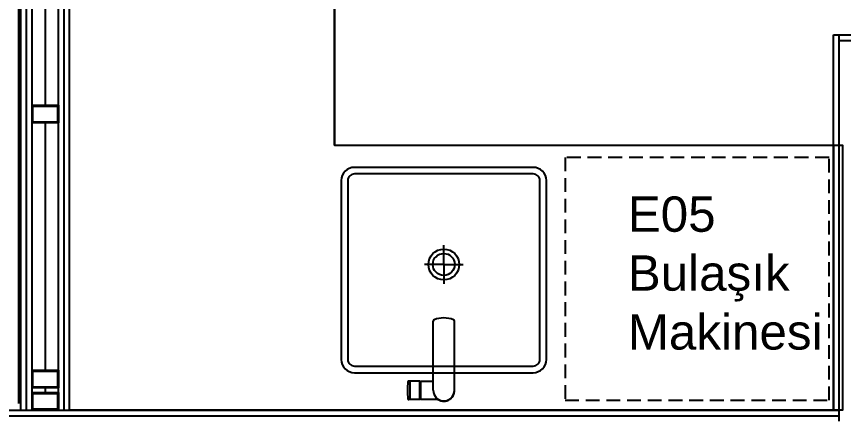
# Model space of a CAD drawing. Header units: centimetres. Extents: x 2135 to 5458, y 2057 to 4523.
# Drawn here: x 3375.3 to 3562.6, y 4020.1 to 4111.1 of the extents above; entities that cross this region are included whole.
import ezdxf

# ---------------------------------------------------------------- set-up
doc = ezdxf.new("R2010")
doc.units = ezdxf.units.CM
doc.header["$LTSCALE"] = 50
doc.set_wipeout_variables(frame=1)
doc.linetypes.add('HIDDEN2', pattern=[0.1875, 0.125, -0.0625])
for name, color, linetype in [('BA_furn_wet', 152, 'Continuous'), ('BA_mat-alcipan-fx', 45, 'Continuous'), ('BA_mat-alcipan-wr', 91, 'Continuous'), ('BA_mat-izolasyon', 8, 'Continuous'), ('BA_mat-profil', 122, 'Continuous'), ('BA_mat-seramik', 41, 'Continuous'), ('BA_mob-elektronik', 230, 'Continuous'), ('BA_mob-sabit', 120, 'Continuous'), ('BA_yazi', 7, 'Continuous'), ('LK_ID-ED-01-16_17$0$BA_furn_wet', 152, 'Continuous')]:
    doc.layers.add(name, color=color, linetype=linetype)
doc.styles.get("Standard").update_dxf_attribs({"font": 'arial.ttf'})
doc.linetypes.add('BATTING', pattern='A,0.00254,-2.54,[134,ltypeshp.shx,S=2.54,R=0,X=-2.54,Y=0],-5.08,[134,ltypeshp.shx,S=2.54,R=180,X=2.54,Y=0],-2.54', length=10.16254)

# ---------------------------------------------------------------- blocks, each defined once
blk = doc.blocks.new('*U56')
blk.add_wipeout([(-4, 0), (0, 0), (0, 6), (-4, 6)])
for points in [[(-4, 0), (0, 0), (0, 6), (-4, 6)], [(-3.8, 0.2), (-0.2, 0.2), (-0.2, 5.8), (-3.8, 5.8)]]:
    blk.add_lwpolyline(points, close=True)
blk = doc.blocks.new('2345678654')
at = {"layer": 'LK_ID-ED-01-16_17$0$BA_furn_wet', "ltscale": 0.2}
for p, q in [((105558.71, -5785.85), (105562.55, -5785.85)), ((105562.58, -5785.88), (105562.58, -5789.92)), ((105562.81, -5785.8), (105565.31, -5785.8)), ((105562.81, -5785.8), (105562.81, -5790)), ((105555.2, -5786.89), (105555.2, -5786.89)), ((105559.56, -5786.89), (105559.56, -5786.89)), ((105559.58, -5786.93), (105559.57, -5786.91)), ((105565.02, -5786.05), (105565.02, -5786.05)), ((105565.02, -5786.05), (105565.02, -5786.06)), ((105554.98, -5787.9), (105554.98, -5803.6)), ((105559.78, -5787.9), (105559.78, -5803.6)), ((105565.02, -5789.73), (105565.02, -5789.73)), ((105562.55, -5789.95), (105559.78, -5789.95)), ((105562.81, -5790), (105565.31, -5790)), ((105555.18, -5803.88), (105555.18, -5803.88)), ((105559.59, -5803.88), (105559.59, -5803.88)), ((105557.38, -5816.4), (105557.38, -5812)), ((105557.38, -5816.4), (105552.98, -5816.4)), ((105557.38, -5816.4), (105561.78, -5816.4)), ((105557.38, -5816.4), (105557.38, -5820.8))]:
    blk.add_line(p, q, dxfattribs=at)
at = {"layer": 'LK_ID-ED-01-16_17$0$BA_furn_wet', "ltscale": 0.5}
for p, q in [((105565.22, -5785.8), (105565.19, -5785.8)), ((105565.19, -5790), (105565.22, -5790))]:
    blk.add_line(p, q, dxfattribs=at)
at = {"layer": 'LK_ID-ED-01-16_17$0$BA_furn_wet', "ltscale": 0.2}
for points in [[(105537.13, -5838.4), (105577.63, -5838.4, 0.414214), (105580.63, -5835.4), (105580.63, -5794.9, 0.414214), (105577.63, -5791.9), (105537.13, -5791.9, 0.414214), (105534.13, -5794.9), (105534.13, -5835.4, 0.414214)], [(105537.13, -5836.9), (105577.63, -5836.9, 0.414214), (105579.13, -5835.4), (105579.13, -5794.9, 0.414214), (105577.63, -5793.4), (105537.13, -5793.4, 0.414214), (105535.63, -5794.9), (105535.63, -5835.4, 0.414214)]]:
    blk.add_lwpolyline(points, format="xyb", close=True, dxfattribs=at)
for radius in [3.5, 2.5]:
    blk.add_circle((105557.38, -5816.4), radius, dxfattribs=at)
for centre, radius, start, end in [((105557.38, -5787.9), 2.45, 57.0349, 190.9497), ((105557.38, -5787.9), 2.4, 0, 180), ((105557.38, -5787.9), 2.4, 24.8847, 155.1142), ((105558.71, -5785.55), 0.3, 241.0746, 270), ((105562.55, -5785.88), 0.03, 0, 90), ((105562.24, -5789.13), 3.2, 79.736, 83.8984), ((105556.1, -5787.32), 0.99, 154.5118, 158.0705), ((105558.66, -5787.32), 0.99, 23.0137, 25.4882), ((105785.52, -5787.9), 220.5, 179.521, 180.479), ((105565.26, -5786.04), 0.238, 180.4807, 181.3061), ((105565.26, -5786.04), 0.238, 181.2001, 182.0813), ((105565.2, -5786.05), 0.181, 177.5325, 178.5287), ((105565.2, -5786.05), 0.179, 178.5259, 179.5231), ((105564.88, -5786.05), 0.138, 357.4633, 359.4747), ((105565.12, -5786.04), 0.104, 181.2713, 182.5576), ((105555.05, -5789.7), 0.15, 116.2441, 119.9136), ((105564.83, -5789.74), 0.188, 3.3251, 3.6016), ((105564.53, -5789.72), 0.493, 357.4935, 357.7904), ((105565.26, -5789.75), 0.238, 177.8676, 179.5741), ((105565.2, -5789.74), 0.181, 181.2759, 182.4691), ((105565.2, -5789.74), 0.179, 180.4765, 181.2768), ((105564.88, -5789.74), 0.134, 0.4884, 1.6363), ((105565.13, -5789.75), 0.108, 177.4677, 181.4929), ((105562.55, -5789.92), 0.03, 270, 0), ((105562.24, -5786.67), 3.2, 276.1016, 280.264), ((105555.28, -5803.6), 0.3, 180, 249.3895), ((105557.38, -5798.03), 6.26, 249.3463, 269.9726), ((105557.38, -5798.03), 6.26, 270.0274, 290.6537), ((105559.48, -5803.6), 0.3, 290.6105, 0.0002)]:
    blk.add_arc(centre, radius, start, end, dxfattribs=at)
at = {"layer": 'LK_ID-ED-01-16_17$0$BA_furn_wet', "ltscale": 0.5}
for centre, radius, start, end in [((105565.31, -5786), 0.2, 7.3767, 90.0004), ((105550.63, -5787.9), 15, 352.6241, 7.3759), ((105565.31, -5789.8), 0.2, 270, 352.6241)]:
    blk.add_arc(centre, radius, start, end, dxfattribs=at)
at = {"layer": 'LK_ID-ED-01-16_17$0$BA_furn_wet', "ltscale": 0.2}
for points, knots in [([(105565.17, -5785.87), (105565.14, -5785.88), (105565.1, -5785.89), (105565.06, -5785.94), (105565.03, -5785.99), (105565.02, -5786.03), (105565.02, -5786.05)], [0, 0, 0, 0, 0.27336, 0.528681, 0.768718, 1, 1, 1, 1]), ([(105565.02, -5786.06), (105565.02, -5786.07), (105565.01, -5786.09), (105565, -5786.13), (105564.96, -5786.17), (105564.89, -5786.2), (105564.84, -5786.21), (105564.82, -5786.21)], [0, 0, 0, 0, 0.111367, 0.225459, 0.465674, 0.72614, 1, 1, 1, 1]), ([(105565.02, -5786.04), (105565.02, -5786.04), (105565.02, -5786.04), (105565.02, -5786.04), (105565.02, -5786.04), (105565.02, -5786.05), (105565.02, -5786.05)], [0, 0, 0, 0, 0.168949, 0.356526, 0.670294, 1, 1, 1, 1]), ([(105564.82, -5789.58), (105564.84, -5789.58), (105564.89, -5789.59), (105564.96, -5789.62), (105565, -5789.66), (105565.01, -5789.7), (105565.02, -5789.72), (105565.02, -5789.73)], [0, 0, 0, 0, 0.273453, 0.533916, 0.77454, 0.888759, 1, 1, 1, 1]), ([(105565.02, -5789.74), (105565.02, -5789.76), (105565.03, -5789.8), (105565.06, -5789.85), (105565.1, -5789.9), (105565.14, -5789.91), (105565.17, -5789.92)], [0, 0, 0, 0, 0.231282, 0.471319, 0.72664, 1, 1, 1, 1]), ([(105565.02, -5789.75), (105565.02, -5789.75), (105565.02, -5789.75), (105565.02, -5789.75), (105565.02, -5789.75), (105565.02, -5789.75), (105565.02, -5789.75), (105565.02, -5789.75), (105565.02, -5789.75), (105565.02, -5789.75), (105565.02, -5789.75)], [0, 0, 0, 0, 0.18681, 0.364279, 0.524411, 0.650518, 0.711141, 0.744741, 0.851899, 1, 1, 1, 1])]:
    blk.add_open_spline(points, degree=3, knots=knots, dxfattribs=at)
for points in [[(105565.02, -5789.74), (105565.02, -5789.73), (105565.02, -5789.73), (105565.02, -5789.73)], [(105565.02, -5789.73), (105565.02, -5789.73), (105565.02, -5789.74), (105565.02, -5789.74)]]:
    blk.add_open_spline(points, degree=3, dxfattribs=at)

msp = doc.modelspace()

# ---------------------------------------------------------------- linework, layer by layer
msp.add_lwpolyline([(3447.31, 4303.03), (3447.31, 4081.98), (3560.31, 4081.98), (3560.31, 4021.98), (3387.31, 4021.98), (3387.31, 4303.03)])
at = {"layer": 'BA_mat-alcipan-fx'}
for p, q in [((3560.31, 4106.98), (3647.07, 4106.98)), ((3561.56, 4105.73), (3647.07, 4105.73))]:
    msp.add_line(p, q, dxfattribs=at)
at = {"layer": 'BA_mat-alcipan-wr'}
for p, q in [((3376.31, 4021.98), (3376.31, 4307.03)), ((3377.56, 4021.98), (3377.56, 4307.03)), ((3378.81, 4021.98), (3378.81, 4307.03)), ((3384.81, 4021.98), (3384.81, 4307.03)), ((3386.06, 4021.98), (3386.06, 4307.03)), ((3387.31, 4021.98), (3387.31, 4307.03)), ((3447.31, 4081.98), (3447.31, 4307.03)), ((3560.31, 4021.98), (3560.31, 4106.98)), ((3561.56, 4019.48), (3561.56, 4106.98))]:
    msp.add_line(p, q, dxfattribs=at)
for points in [[(3123.31, 4021.98), (3561.56, 4021.98)], [(3123.31, 4020.73), (3561.56, 4020.73)]]:
    msp.add_lwpolyline(points, dxfattribs=at)
at = {"layer": 'BA_mat-izolasyon', "linetype": 'BATTING', "ltscale": 0.003}
msp.add_lwpolyline([(3381.81, 4303.03), (3381.81, 4021.98)], dxfattribs=at)
at = {"layer": 'BA_mat-seramik'}
msp.add_line((3375.81, 4023.48), (3375.81, 4307.03), dxfattribs=at)
at = {"layer": 'BA_mob-elektronik', "linetype": 'HIDDEN2', "ltscale": 0.5}
msp.add_lwpolyline([(3499.51, 4024.24), (3559.31, 4024.24), (3559.31, 4079.24), (3499.51, 4079.24), (3499.51, 4024.24)], dxfattribs=at)
at = {"layer": 'BA_mob-sabit'}
msp.add_lwpolyline([(3447.31, 4081.98), (3562.31, 4081.98), (3562.31, 4021.98), (3387.31, 4021.98), (3387.31, 4081.98)], dxfattribs=at)

# ---------------------------------------------------------------- block references
at = {"layer": 'BA_furn_wet', "rotation": 180}
msp.add_blockref('2345678654', (109029.44, -1761.42), dxfattribs=at)

# ---------------------------------------------------------------- texts
at = {"layer": 'BA_yazi', "insert": (3513.72, 4035.6), "char_height": 8, "attachment_point": 7}
msp.add_mtext_dynamic_manual_height_columns('E05 \\PBulaşık \\PMakinesi', width=534.5403, gutter_width=12.5, heights=[0], dxfattribs=at)

# ---------------------------------------------------------------- next in the draw order: block references
at = {"layer": 'BA_mat-profil', "xscale": -1, "rotation": 90}
for p in [(3384.81, 4087.03), (3384.81, 4027.03), (3384.81, 4021.98)]:
    msp.add_blockref('*U56', p, dxfattribs=at)

doc.saveas('drawing.dxf')
